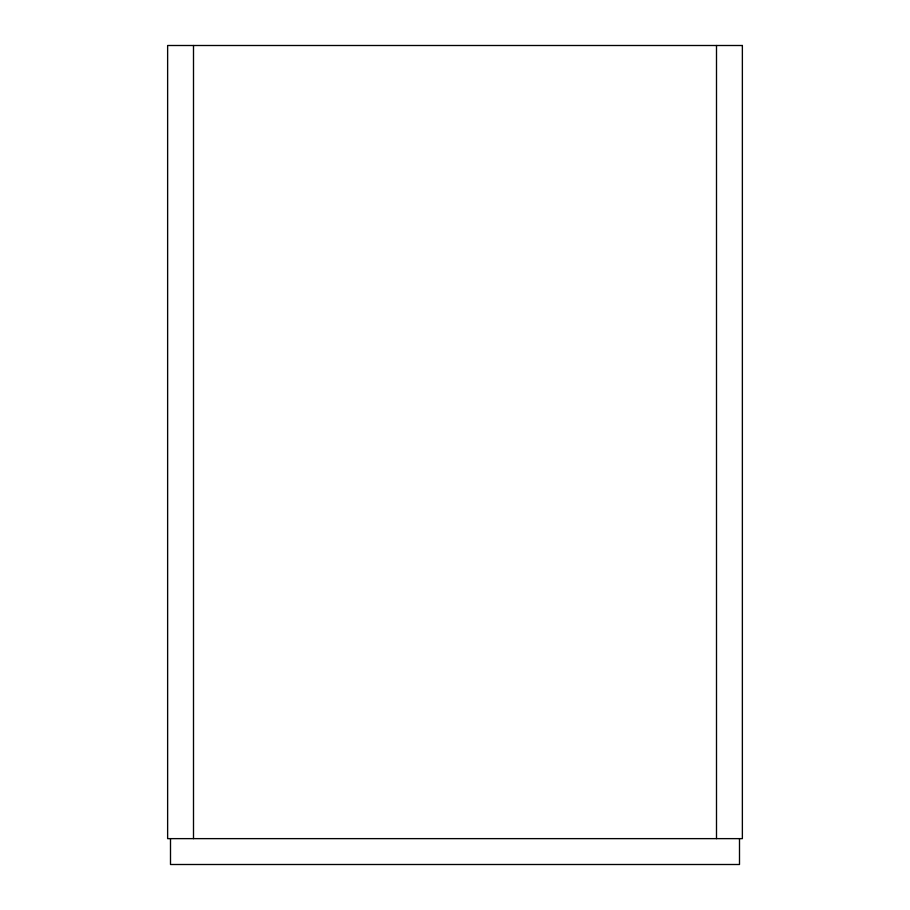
<?xml version="1.0" encoding="UTF-8"?>
<svg xmlns="http://www.w3.org/2000/svg" width="910" height="910" viewBox="0 0 910 910"><rect width="100%" height="100%" fill="white"/><g stroke="black" fill="none" stroke-linecap="round" stroke-linejoin="round"><path stroke-width="1.36" d="M739.5 838.633L739.5 864.5L170.5 864.5L170.5 838.633M716.5 45.5L716.5 838.633M193.5 45.5L193.5 838.633M742.367 45.5L167.633 45.5L167.633 838.633L742.367 838.633L742.367 45.5"/></g></svg>
